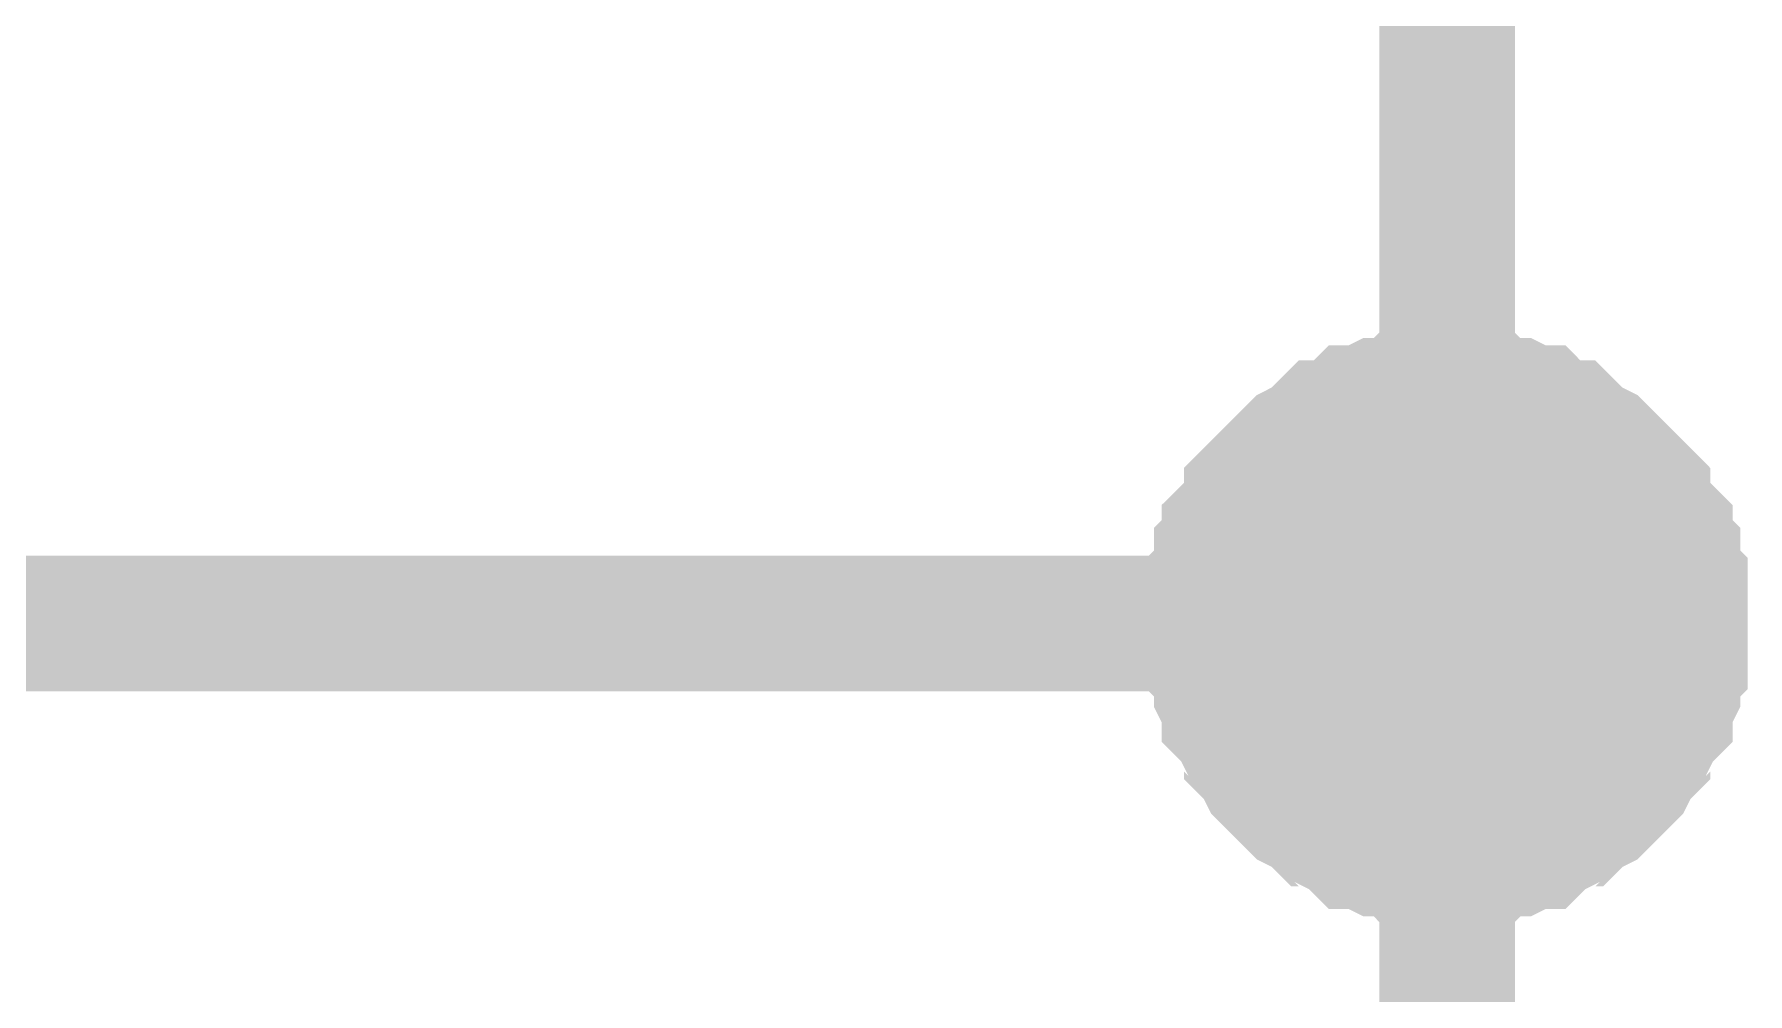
# Model space of a CAD drawing. Header units: millimetres. Extents: x -2024 to 917, y -725 to 13.
# Drawn here: x 586.407 to 590.186, y -629.606 to -627.489 of the extents above; entities that cross this region are included whole.
import ezdxf

# ---------------------------------------------------------------- set-up
doc = ezdxf.new("R2010")
doc.units = ezdxf.units.MM
doc.layers.add('Sheet', color=255, linetype='Continuous')

msp = doc.modelspace()

# ---------------------------------------------------------------- linework, layer by layer
at = {"layer": 'Sheet'}
for points, const_width in [([(582.0256, -621.2875), (589.5233, -621.2875), (589.5233, -623.7879), (589.5233, -626.2883), (589.5233, -628.7887), (589.5233, -631.289)], 0.2997), ([(589.0102, -628.7887), (589.0102, -628.7555), (589.0102, -628.739), (589.0102, -628.7059), (589.0268, -628.6893), (589.0268, -628.6562), (589.0268, -628.6396), (589.0433, -628.6231), (589.0433, -628.5899), (589.0599, -628.5734), (589.0764, -628.5568), (589.093, -628.5237), (589.093, -628.5072), (589.1095, -628.4906), (589.1261, -628.474), (589.1426, -628.4575), (589.1592, -628.4409), (589.1757, -628.4244), (589.1923, -628.4078), (589.2254, -628.3912), (589.2419, -628.3747), (589.2585, -628.3581), (589.275, -628.3581), (589.3081, -628.3416), (589.3247, -628.325), (589.3412, -628.325), (589.3743, -628.3084), (589.3909, -628.3084), (589.424, -628.3084), (589.4405, -628.2919), (589.4736, -628.2919), (589.4902, -628.2919), (589.5233, -628.2919)], 0.2997), ([(589.0102, -628.7887), (589.0102, -628.7555), (589.0102, -628.739), (589.0102, -628.7059), (589.0268, -628.6893), (589.0268, -628.6562), (589.0268, -628.6396), (589.0433, -628.6231), (589.0433, -628.5899), (589.0599, -628.5734), (589.0764, -628.5568), (589.093, -628.5237), (589.093, -628.5072), (589.1095, -628.4906), (589.1261, -628.474), (589.1426, -628.4575), (589.1592, -628.4409), (589.1757, -628.4244), (589.1923, -628.4078), (589.2254, -628.3912), (589.2419, -628.3747), (589.2585, -628.3581), (589.275, -628.3581), (589.3081, -628.3416), (589.3247, -628.325), (589.3412, -628.325), (589.3743, -628.3084), (589.3909, -628.3084), (589.424, -628.3084), (589.4405, -628.2919), (589.4736, -628.2919), (589.4902, -628.2919), (589.5233, -628.2919)], 0.2997), ([(589.0102, -628.7887), (589.0102, -628.7555), (589.0102, -628.739), (589.0102, -628.7059), (589.0268, -628.6893), (589.0268, -628.6562), (589.0268, -628.6396), (589.0433, -628.6231), (589.0433, -628.5899), (589.0599, -628.5734), (589.0764, -628.5568), (589.093, -628.5237), (589.093, -628.5072), (589.1095, -628.4906), (589.1261, -628.474), (589.1426, -628.4575), (589.1592, -628.4409), (589.1757, -628.4244), (589.1923, -628.4078), (589.2254, -628.3912), (589.2419, -628.3747), (589.2585, -628.3581), (589.275, -628.3581), (589.3081, -628.3416), (589.3247, -628.325), (589.3412, -628.325), (589.3743, -628.3084), (589.3909, -628.3084), (589.424, -628.3084), (589.4405, -628.2919), (589.4736, -628.2919), (589.4902, -628.2919), (589.5233, -628.2919)], 0.2997), ([(589.0102, -628.7887), (589.0102, -628.7555), (589.0102, -628.739), (589.0102, -628.7059), (589.0268, -628.6893), (589.0268, -628.6562), (589.0268, -628.6396), (589.0433, -628.6231), (589.0433, -628.5899), (589.0599, -628.5734), (589.0764, -628.5568), (589.093, -628.5237), (589.093, -628.5072), (589.1095, -628.4906), (589.1261, -628.474), (589.1426, -628.4575), (589.1592, -628.4409), (589.1757, -628.4244), (589.1923, -628.4078), (589.2254, -628.3912), (589.2419, -628.3747), (589.2585, -628.3581), (589.275, -628.3581), (589.3081, -628.3416), (589.3247, -628.325), (589.3412, -628.325), (589.3743, -628.3084), (589.3909, -628.3084), (589.424, -628.3084), (589.4405, -628.2919), (589.4736, -628.2919), (589.4902, -628.2919), (589.5233, -628.2919)], 0.2997), ([(589.5233, -628.2919), (589.5233, -628.2919)], 0.2997), ([(589.5233, -628.2919), (589.5564, -628.2919), (589.5729, -628.2919), (589.606, -628.2919), (589.6226, -628.3084), (589.6557, -628.3084), (589.6722, -628.3084), (589.7053, -628.325), (589.7219, -628.325), (589.7384, -628.3416), (589.7716, -628.3581), (589.7881, -628.3581), (589.8047, -628.3747), (589.8212, -628.3912), (589.8543, -628.4078), (589.8709, -628.4244), (589.8874, -628.4409), (589.904, -628.4575), (589.9205, -628.474), (589.9371, -628.4906), (589.9536, -628.5072), (589.9536, -628.5237), (589.9702, -628.5568), (589.9867, -628.5734), (590.0033, -628.5899), (590.0033, -628.6231), (590.0198, -628.6396), (590.0198, -628.6562), (590.0198, -628.6893), (590.0364, -628.7059), (590.0364, -628.739), (590.0364, -628.7555), (590.0364, -628.7887)], 0.2997), ([(589.5233, -628.2919), (589.5233, -628.2919)], 0.2997), ([(589.5233, -628.2919), (589.5564, -628.2919), (589.5729, -628.2919), (589.606, -628.2919), (589.6226, -628.3084), (589.6557, -628.3084), (589.6722, -628.3084), (589.7053, -628.325), (589.7219, -628.325), (589.7384, -628.3416), (589.7716, -628.3581), (589.7881, -628.3581), (589.8047, -628.3747), (589.8212, -628.3912), (589.8543, -628.4078), (589.8709, -628.4244), (589.8874, -628.4409), (589.904, -628.4575), (589.9205, -628.474), (589.9371, -628.4906), (589.9536, -628.5072), (589.9536, -628.5237), (589.9702, -628.5568), (589.9867, -628.5734), (590.0033, -628.5899), (590.0033, -628.6231), (590.0198, -628.6396), (590.0198, -628.6562), (590.0198, -628.6893), (590.0364, -628.7059), (590.0364, -628.739), (590.0364, -628.7555), (590.0364, -628.7887)], 0.2997), ([(589.5233, -628.2919), (589.5233, -628.2919)], 0.2997), ([(589.5233, -628.2919), (589.5564, -628.2919), (589.5729, -628.2919), (589.606, -628.2919), (589.6226, -628.3084), (589.6557, -628.3084), (589.6722, -628.3084), (589.7053, -628.325), (589.7219, -628.325), (589.7384, -628.3416), (589.7716, -628.3581), (589.7881, -628.3581), (589.8047, -628.3747), (589.8212, -628.3912), (589.8543, -628.4078), (589.8709, -628.4244), (589.8874, -628.4409), (589.904, -628.4575), (589.9205, -628.474), (589.9371, -628.4906), (589.9536, -628.5072), (589.9536, -628.5237), (589.9702, -628.5568), (589.9867, -628.5734), (590.0033, -628.5899), (590.0033, -628.6231), (590.0198, -628.6396), (590.0198, -628.6562), (590.0198, -628.6893), (590.0364, -628.7059), (590.0364, -628.739), (590.0364, -628.7555), (590.0364, -628.7887)], 0.2997), ([(589.5233, -628.2919), (589.5233, -628.2919)], 0.2997), ([(589.5233, -628.2919), (589.5564, -628.2919), (589.5729, -628.2919), (589.606, -628.2919), (589.6226, -628.3084), (589.6557, -628.3084), (589.6722, -628.3084), (589.7053, -628.325), (589.7219, -628.325), (589.7384, -628.3416), (589.7716, -628.3581), (589.7881, -628.3581), (589.8047, -628.3747), (589.8212, -628.3912), (589.8543, -628.4078), (589.8709, -628.4244), (589.8874, -628.4409), (589.904, -628.4575), (589.9205, -628.474), (589.9371, -628.4906), (589.9536, -628.5072), (589.9536, -628.5237), (589.9702, -628.5568), (589.9867, -628.5734), (590.0033, -628.5899), (590.0033, -628.6231), (590.0198, -628.6396), (590.0198, -628.6562), (590.0198, -628.6893), (590.0364, -628.7059), (590.0364, -628.739), (590.0364, -628.7555), (590.0364, -628.7887)], 0.2997), ([(589.0102, -628.7887), (589.0102, -628.7555), (589.0102, -628.739), (589.0102, -628.7059), (589.0268, -628.6893), (589.0268, -628.6562), (589.0268, -628.6396), (589.0433, -628.6231), (589.0433, -628.5899), (589.0599, -628.5734), (589.0764, -628.5568), (589.093, -628.5237), (589.093, -628.5072), (589.1095, -628.4906), (589.1261, -628.474), (589.1426, -628.4575), (589.1592, -628.4409), (589.1757, -628.4244), (589.1923, -628.4078), (589.2254, -628.3912), (589.2419, -628.3747), (589.2585, -628.3581), (589.275, -628.3581), (589.3081, -628.3416), (589.3247, -628.325), (589.3412, -628.325), (589.3743, -628.3084), (589.3909, -628.3084), (589.424, -628.3084), (589.4405, -628.2919), (589.4736, -628.2919), (589.4902, -628.2919), (589.5233, -628.2919)], 0.0991), ([(589.0102, -628.7887), (589.0102, -628.7555), (589.0102, -628.739), (589.0102, -628.7059), (589.0268, -628.6893), (589.0268, -628.6562), (589.0268, -628.6396), (589.0433, -628.6231), (589.0433, -628.5899), (589.0599, -628.5734), (589.0764, -628.5568), (589.093, -628.5237), (589.093, -628.5072), (589.1095, -628.4906), (589.1261, -628.474), (589.1426, -628.4575), (589.1592, -628.4409), (589.1757, -628.4244), (589.1923, -628.4078), (589.2254, -628.3912), (589.2419, -628.3747), (589.2585, -628.3581), (589.275, -628.3581), (589.3081, -628.3416), (589.3247, -628.325), (589.3412, -628.325), (589.3743, -628.3084), (589.3909, -628.3084), (589.424, -628.3084), (589.4405, -628.2919), (589.4736, -628.2919), (589.4902, -628.2919), (589.5233, -628.2919)], 0.0991), ([(589.0102, -628.7887), (589.0102, -628.7555), (589.0102, -628.739), (589.0102, -628.7059), (589.0268, -628.6893), (589.0268, -628.6562), (589.0268, -628.6396), (589.0433, -628.6231), (589.0433, -628.5899), (589.0599, -628.5734), (589.0764, -628.5568), (589.093, -628.5237), (589.093, -628.5072), (589.1095, -628.4906), (589.1261, -628.474), (589.1426, -628.4575), (589.1592, -628.4409), (589.1757, -628.4244), (589.1923, -628.4078), (589.2254, -628.3912), (589.2419, -628.3747), (589.2585, -628.3581), (589.275, -628.3581), (589.3081, -628.3416), (589.3247, -628.325), (589.3412, -628.325), (589.3743, -628.3084), (589.3909, -628.3084), (589.424, -628.3084), (589.4405, -628.2919), (589.4736, -628.2919), (589.4902, -628.2919), (589.5233, -628.2919)], 0.0991), ([(589.0102, -628.7887), (589.0102, -628.7555), (589.0102, -628.739), (589.0102, -628.7059), (589.0268, -628.6893), (589.0268, -628.6562), (589.0268, -628.6396), (589.0433, -628.6231), (589.0433, -628.5899), (589.0599, -628.5734), (589.0764, -628.5568), (589.093, -628.5237), (589.093, -628.5072), (589.1095, -628.4906), (589.1261, -628.474), (589.1426, -628.4575), (589.1592, -628.4409), (589.1757, -628.4244), (589.1923, -628.4078), (589.2254, -628.3912), (589.2419, -628.3747), (589.2585, -628.3581), (589.275, -628.3581), (589.3081, -628.3416), (589.3247, -628.325), (589.3412, -628.325), (589.3743, -628.3084), (589.3909, -628.3084), (589.424, -628.3084), (589.4405, -628.2919), (589.4736, -628.2919), (589.4902, -628.2919), (589.5233, -628.2919)], 0.0991), ([(589.5233, -628.2919), (589.5233, -628.2919)], 0.0991), ([(589.5233, -628.2919), (589.5564, -628.2919), (589.5729, -628.2919), (589.606, -628.2919), (589.6226, -628.3084), (589.6557, -628.3084), (589.6722, -628.3084), (589.7053, -628.325), (589.7219, -628.325), (589.7384, -628.3416), (589.7716, -628.3581), (589.7881, -628.3581), (589.8047, -628.3747), (589.8212, -628.3912), (589.8543, -628.4078), (589.8709, -628.4244), (589.8874, -628.4409), (589.904, -628.4575), (589.9205, -628.474), (589.9371, -628.4906), (589.9536, -628.5072), (589.9536, -628.5237), (589.9702, -628.5568), (589.9867, -628.5734), (590.0033, -628.5899), (590.0033, -628.6231), (590.0198, -628.6396), (590.0198, -628.6562), (590.0198, -628.6893), (590.0364, -628.7059), (590.0364, -628.739), (590.0364, -628.7555), (590.0364, -628.7887)], 0.0991), ([(589.5233, -628.2919), (589.5233, -628.2919)], 0.0991), ([(589.5233, -628.2919), (589.5564, -628.2919), (589.5729, -628.2919), (589.606, -628.2919), (589.6226, -628.3084), (589.6557, -628.3084), (589.6722, -628.3084), (589.7053, -628.325), (589.7219, -628.325), (589.7384, -628.3416), (589.7716, -628.3581), (589.7881, -628.3581), (589.8047, -628.3747), (589.8212, -628.3912), (589.8543, -628.4078), (589.8709, -628.4244), (589.8874, -628.4409), (589.904, -628.4575), (589.9205, -628.474), (589.9371, -628.4906), (589.9536, -628.5072), (589.9536, -628.5237), (589.9702, -628.5568), (589.9867, -628.5734), (590.0033, -628.5899), (590.0033, -628.6231), (590.0198, -628.6396), (590.0198, -628.6562), (590.0198, -628.6893), (590.0364, -628.7059), (590.0364, -628.739), (590.0364, -628.7555), (590.0364, -628.7887)], 0.0991), ([(589.5233, -628.2919), (589.5233, -628.2919)], 0.0991), ([(589.5233, -628.2919), (589.5564, -628.2919), (589.5729, -628.2919), (589.606, -628.2919), (589.6226, -628.3084), (589.6557, -628.3084), (589.6722, -628.3084), (589.7053, -628.325), (589.7219, -628.325), (589.7384, -628.3416), (589.7716, -628.3581), (589.7881, -628.3581), (589.8047, -628.3747), (589.8212, -628.3912), (589.8543, -628.4078), (589.8709, -628.4244), (589.8874, -628.4409), (589.904, -628.4575), (589.9205, -628.474), (589.9371, -628.4906), (589.9536, -628.5072), (589.9536, -628.5237), (589.9702, -628.5568), (589.9867, -628.5734), (590.0033, -628.5899), (590.0033, -628.6231), (590.0198, -628.6396), (590.0198, -628.6562), (590.0198, -628.6893), (590.0364, -628.7059), (590.0364, -628.739), (590.0364, -628.7555), (590.0364, -628.7887)], 0.0991), ([(589.5233, -628.2919), (589.5233, -628.2919)], 0.0991), ([(589.5233, -628.2919), (589.5564, -628.2919), (589.5729, -628.2919), (589.606, -628.2919), (589.6226, -628.3084), (589.6557, -628.3084), (589.6722, -628.3084), (589.7053, -628.325), (589.7219, -628.325), (589.7384, -628.3416), (589.7716, -628.3581), (589.7881, -628.3581), (589.8047, -628.3747), (589.8212, -628.3912), (589.8543, -628.4078), (589.8709, -628.4244), (589.8874, -628.4409), (589.904, -628.4575), (589.9205, -628.474), (589.9371, -628.4906), (589.9536, -628.5072), (589.9536, -628.5237), (589.9702, -628.5568), (589.9867, -628.5734), (590.0033, -628.5899), (590.0033, -628.6231), (590.0198, -628.6396), (590.0198, -628.6562), (590.0198, -628.6893), (590.0364, -628.7059), (590.0364, -628.739), (590.0364, -628.7555), (590.0364, -628.7887)], 0.0991), ([(582.0256, -628.7887), (589.5233, -628.7887)], 0.2997), ([(589.5233, -629.302), (589.4902, -629.302), (589.4736, -629.302), (589.4405, -629.302), (589.424, -629.2854), (589.3909, -629.2854), (589.3743, -629.2854), (589.3412, -629.2689), (589.3247, -629.2689), (589.3081, -629.2523), (589.275, -629.2357), (589.2585, -629.2192), (589.2419, -629.2192), (589.2254, -629.2026), (589.1923, -629.1861), (589.1757, -629.1695), (589.1592, -629.1529), (589.1426, -629.1364), (589.1261, -629.1198), (589.1095, -629.0867), (589.093, -629.0702), (589.093, -629.0536), (589.0764, -629.037), (589.0599, -629.0039), (589.0433, -628.9874), (589.0433, -628.9708), (589.0268, -628.9377), (589.0268, -628.9211), (589.0268, -628.888), (589.0102, -628.8714), (589.0102, -628.8383), (589.0102, -628.8218), (589.0102, -628.7887)], 0.2997), ([(589.0102, -628.7887), (589.0102, -628.7887)], 0.2997), ([(589.5233, -629.302), (589.4902, -629.302), (589.4736, -629.302), (589.4405, -629.302), (589.424, -629.2854), (589.3909, -629.2854), (589.3743, -629.2854), (589.3412, -629.2689), (589.3247, -629.2689), (589.3081, -629.2523), (589.275, -629.2357), (589.2585, -629.2192), (589.2419, -629.2192), (589.2254, -629.2026), (589.1923, -629.1861), (589.1757, -629.1695), (589.1592, -629.1529), (589.1426, -629.1364), (589.1261, -629.1198), (589.1095, -629.0867), (589.093, -629.0702), (589.093, -629.0536), (589.0764, -629.037), (589.0599, -629.0039), (589.0433, -628.9874), (589.0433, -628.9708), (589.0268, -628.9377), (589.0268, -628.9211), (589.0268, -628.888), (589.0102, -628.8714), (589.0102, -628.8383), (589.0102, -628.8218), (589.0102, -628.7887)], 0.2997), ([(589.0102, -628.7887), (589.0102, -628.7887)], 0.2997), ([(589.5233, -629.302), (589.4902, -629.302), (589.4736, -629.302), (589.4405, -629.302), (589.424, -629.2854), (589.3909, -629.2854), (589.3743, -629.2854), (589.3412, -629.2689), (589.3247, -629.2689), (589.3081, -629.2523), (589.275, -629.2357), (589.2585, -629.2192), (589.2419, -629.2192), (589.2254, -629.2026), (589.1923, -629.1861), (589.1757, -629.1695), (589.1592, -629.1529), (589.1426, -629.1364), (589.1261, -629.1198), (589.1095, -629.0867), (589.093, -629.0702), (589.093, -629.0536), (589.0764, -629.037), (589.0599, -629.0039), (589.0433, -628.9874), (589.0433, -628.9708), (589.0268, -628.9377), (589.0268, -628.9211), (589.0268, -628.888), (589.0102, -628.8714), (589.0102, -628.8383), (589.0102, -628.8218), (589.0102, -628.7887)], 0.2997), ([(589.0102, -628.7887), (589.0102, -628.7887)], 0.2997), ([(589.5233, -629.302), (589.4902, -629.302), (589.4736, -629.302), (589.4405, -629.302), (589.424, -629.2854), (589.3909, -629.2854), (589.3743, -629.2854), (589.3412, -629.2689), (589.3247, -629.2689), (589.3081, -629.2523), (589.275, -629.2357), (589.2585, -629.2192), (589.2419, -629.2192), (589.2254, -629.2026), (589.1923, -629.1861), (589.1757, -629.1695), (589.1592, -629.1529), (589.1426, -629.1364), (589.1261, -629.1198), (589.1095, -629.0867), (589.093, -629.0702), (589.093, -629.0536), (589.0764, -629.037), (589.0599, -629.0039), (589.0433, -628.9874), (589.0433, -628.9708), (589.0268, -628.9377), (589.0268, -628.9211), (589.0268, -628.888), (589.0102, -628.8714), (589.0102, -628.8383), (589.0102, -628.8218), (589.0102, -628.7887)], 0.2997), ([(589.0102, -628.7887), (589.0102, -628.7887)], 0.2997), ([(590.0364, -628.7887), (590.0364, -628.8218), (590.0364, -628.8383), (590.0364, -628.8714), (590.0198, -628.888), (590.0198, -628.9211), (590.0198, -628.9377), (590.0033, -628.9708), (590.0033, -628.9874), (589.9867, -629.0039), (589.9702, -629.037), (589.9536, -629.0536), (589.9536, -629.0702), (589.9371, -629.0867), (589.9205, -629.1198), (589.904, -629.1364), (589.8874, -629.1529), (589.8709, -629.1695), (589.8543, -629.1861), (589.8212, -629.2026), (589.8047, -629.2192), (589.7881, -629.2192), (589.7716, -629.2357), (589.7384, -629.2523), (589.7219, -629.2689), (589.7053, -629.2689), (589.6722, -629.2854), (589.6557, -629.2854), (589.6226, -629.2854), (589.606, -629.302), (589.5729, -629.302), (589.5564, -629.302), (589.5233, -629.302)], 0.2997), ([(590.0364, -628.7887), (590.0364, -628.8218), (590.0364, -628.8383), (590.0364, -628.8714), (590.0198, -628.888), (590.0198, -628.9211), (590.0198, -628.9377), (590.0033, -628.9708), (590.0033, -628.9874), (589.9867, -629.0039), (589.9702, -629.037), (589.9536, -629.0536), (589.9536, -629.0702), (589.9371, -629.0867), (589.9205, -629.1198), (589.904, -629.1364), (589.8874, -629.1529), (589.8709, -629.1695), (589.8543, -629.1861), (589.8212, -629.2026), (589.8047, -629.2192), (589.7881, -629.2192), (589.7716, -629.2357), (589.7384, -629.2523), (589.7219, -629.2689), (589.7053, -629.2689), (589.6722, -629.2854), (589.6557, -629.2854), (589.6226, -629.2854), (589.606, -629.302), (589.5729, -629.302), (589.5564, -629.302), (589.5233, -629.302)], 0.2997), ([(590.0364, -628.7887), (590.0364, -628.8218), (590.0364, -628.8383), (590.0364, -628.8714), (590.0198, -628.888), (590.0198, -628.9211), (590.0198, -628.9377), (590.0033, -628.9708), (590.0033, -628.9874), (589.9867, -629.0039), (589.9702, -629.037), (589.9536, -629.0536), (589.9536, -629.0702), (589.9371, -629.0867), (589.9205, -629.1198), (589.904, -629.1364), (589.8874, -629.1529), (589.8709, -629.1695), (589.8543, -629.1861), (589.8212, -629.2026), (589.8047, -629.2192), (589.7881, -629.2192), (589.7716, -629.2357), (589.7384, -629.2523), (589.7219, -629.2689), (589.7053, -629.2689), (589.6722, -629.2854), (589.6557, -629.2854), (589.6226, -629.2854), (589.606, -629.302), (589.5729, -629.302), (589.5564, -629.302), (589.5233, -629.302)], 0.2997), ([(590.0364, -628.7887), (590.0364, -628.8218), (590.0364, -628.8383), (590.0364, -628.8714), (590.0198, -628.888), (590.0198, -628.9211), (590.0198, -628.9377), (590.0033, -628.9708), (590.0033, -628.9874), (589.9867, -629.0039), (589.9702, -629.037), (589.9536, -629.0536), (589.9536, -629.0702), (589.9371, -629.0867), (589.9205, -629.1198), (589.904, -629.1364), (589.8874, -629.1529), (589.8709, -629.1695), (589.8543, -629.1861), (589.8212, -629.2026), (589.8047, -629.2192), (589.7881, -629.2192), (589.7716, -629.2357), (589.7384, -629.2523), (589.7219, -629.2689), (589.7053, -629.2689), (589.6722, -629.2854), (589.6557, -629.2854), (589.6226, -629.2854), (589.606, -629.302), (589.5729, -629.302), (589.5564, -629.302), (589.5233, -629.302)], 0.2997), ([(590.0364, -628.7887), (590.0364, -628.7887), (590.0364, -628.7887), (590.0364, -628.7887), (590.0364, -628.7887), (590.0364, -628.7887), (590.0364, -628.7887), (590.0364, -628.7887), (590.0364, -628.7887), (590.0364, -628.7887), (590.0364, -628.7887), (590.0364, -628.7887), (590.0364, -628.7887), (590.0364, -628.7887), (590.0364, -628.7887), (590.0364, -628.7887), (590.0364, -628.7887), (590.0364, -628.7887), (590.0364, -628.7887), (590.0364, -628.7887), (590.0364, -628.7887), (590.0364, -628.7887), (590.0364, -628.7887), (590.0364, -628.7887), (590.0364, -628.7887), (590.0364, -628.7887), (590.0364, -628.7887), (590.0364, -628.7887), (590.0364, -628.7887), (590.0364, -628.7887), (590.0364, -628.7887), (590.0364, -628.7887), (590.0364, -628.7887)], 0.2997), ([(590.0364, -628.7887), (590.0364, -628.7887)], 0.2997), ([(590.0364, -628.7887), (590.0364, -628.7887), (590.0364, -628.7887), (590.0364, -628.7887), (590.0364, -628.7887), (590.0364, -628.7887), (590.0364, -628.7887), (590.0364, -628.7887), (590.0364, -628.7887), (590.0364, -628.7887), (590.0364, -628.7887), (590.0364, -628.7887), (590.0364, -628.7887), (590.0364, -628.7887), (590.0364, -628.7887), (590.0364, -628.7887), (590.0364, -628.7887), (590.0364, -628.7887), (590.0364, -628.7887), (590.0364, -628.7887), (590.0364, -628.7887), (590.0364, -628.7887), (590.0364, -628.7887), (590.0364, -628.7887), (590.0364, -628.7887), (590.0364, -628.7887), (590.0364, -628.7887), (590.0364, -628.7887), (590.0364, -628.7887), (590.0364, -628.7887), (590.0364, -628.7887), (590.0364, -628.7887), (590.0364, -628.7887)], 0.2997), ([(590.0364, -628.7887), (590.0364, -628.7887)], 0.2997), ([(590.0364, -628.7887), (590.0364, -628.7887), (590.0364, -628.7887), (590.0364, -628.7887), (590.0364, -628.7887), (590.0364, -628.7887), (590.0364, -628.7887), (590.0364, -628.7887), (590.0364, -628.7887), (590.0364, -628.7887), (590.0364, -628.7887), (590.0364, -628.7887), (590.0364, -628.7887), (590.0364, -628.7887), (590.0364, -628.7887), (590.0364, -628.7887), (590.0364, -628.7887), (590.0364, -628.7887), (590.0364, -628.7887), (590.0364, -628.7887), (590.0364, -628.7887), (590.0364, -628.7887), (590.0364, -628.7887), (590.0364, -628.7887), (590.0364, -628.7887), (590.0364, -628.7887), (590.0364, -628.7887), (590.0364, -628.7887), (590.0364, -628.7887), (590.0364, -628.7887), (590.0364, -628.7887), (590.0364, -628.7887), (590.0364, -628.7887)], 0.2997), ([(590.0364, -628.7887), (590.0364, -628.7887)], 0.2997), ([(590.0364, -628.7887), (590.0364, -628.7887), (590.0364, -628.7887), (590.0364, -628.7887), (590.0364, -628.7887), (590.0364, -628.7887), (590.0364, -628.7887), (590.0364, -628.7887), (590.0364, -628.7887), (590.0364, -628.7887), (590.0364, -628.7887), (590.0364, -628.7887), (590.0364, -628.7887), (590.0364, -628.7887), (590.0364, -628.7887), (590.0364, -628.7887), (590.0364, -628.7887), (590.0364, -628.7887), (590.0364, -628.7887), (590.0364, -628.7887), (590.0364, -628.7887), (590.0364, -628.7887), (590.0364, -628.7887), (590.0364, -628.7887), (590.0364, -628.7887), (590.0364, -628.7887), (590.0364, -628.7887), (590.0364, -628.7887), (590.0364, -628.7887), (590.0364, -628.7887), (590.0364, -628.7887), (590.0364, -628.7887), (590.0364, -628.7887)], 0.2997), ([(590.0364, -628.7887), (590.0364, -628.7887)], 0.2997), ([(589.5233, -629.302), (589.4902, -629.302), (589.4736, -629.302), (589.4405, -629.302), (589.424, -629.2854), (589.3909, -629.2854), (589.3743, -629.2854), (589.3412, -629.2689), (589.3247, -629.2689), (589.3081, -629.2523), (589.275, -629.2357), (589.2585, -629.2192), (589.2419, -629.2192), (589.2254, -629.2026), (589.1923, -629.1861), (589.1757, -629.1695), (589.1592, -629.1529), (589.1426, -629.1364), (589.1261, -629.1198), (589.1095, -629.0867), (589.093, -629.0702), (589.093, -629.0536), (589.0764, -629.037), (589.0599, -629.0039), (589.0433, -628.9874), (589.0433, -628.9708), (589.0268, -628.9377), (589.0268, -628.9211), (589.0268, -628.888), (589.0102, -628.8714), (589.0102, -628.8383), (589.0102, -628.8218), (589.0102, -628.7887)], 0.0991), ([(589.0102, -628.7887), (589.0102, -628.7887)], 0.0991), ([(589.5233, -629.302), (589.4902, -629.302), (589.4736, -629.302), (589.4405, -629.302), (589.424, -629.2854), (589.3909, -629.2854), (589.3743, -629.2854), (589.3412, -629.2689), (589.3247, -629.2689), (589.3081, -629.2523), (589.275, -629.2357), (589.2585, -629.2192), (589.2419, -629.2192), (589.2254, -629.2026), (589.1923, -629.1861), (589.1757, -629.1695), (589.1592, -629.1529), (589.1426, -629.1364), (589.1261, -629.1198), (589.1095, -629.0867), (589.093, -629.0702), (589.093, -629.0536), (589.0764, -629.037), (589.0599, -629.0039), (589.0433, -628.9874), (589.0433, -628.9708), (589.0268, -628.9377), (589.0268, -628.9211), (589.0268, -628.888), (589.0102, -628.8714), (589.0102, -628.8383), (589.0102, -628.8218), (589.0102, -628.7887)], 0.0991), ([(589.0102, -628.7887), (589.0102, -628.7887)], 0.0991), ([(589.5233, -629.302), (589.4902, -629.302), (589.4736, -629.302), (589.4405, -629.302), (589.424, -629.2854), (589.3909, -629.2854), (589.3743, -629.2854), (589.3412, -629.2689), (589.3247, -629.2689), (589.3081, -629.2523), (589.275, -629.2357), (589.2585, -629.2192), (589.2419, -629.2192), (589.2254, -629.2026), (589.1923, -629.1861), (589.1757, -629.1695), (589.1592, -629.1529), (589.1426, -629.1364), (589.1261, -629.1198), (589.1095, -629.0867), (589.093, -629.0702), (589.093, -629.0536), (589.0764, -629.037), (589.0599, -629.0039), (589.0433, -628.9874), (589.0433, -628.9708), (589.0268, -628.9377), (589.0268, -628.9211), (589.0268, -628.888), (589.0102, -628.8714), (589.0102, -628.8383), (589.0102, -628.8218), (589.0102, -628.7887)], 0.0991), ([(589.0102, -628.7887), (589.0102, -628.7887)], 0.0991), ([(589.5233, -629.302), (589.4902, -629.302), (589.4736, -629.302), (589.4405, -629.302), (589.424, -629.2854), (589.3909, -629.2854), (589.3743, -629.2854), (589.3412, -629.2689), (589.3247, -629.2689), (589.3081, -629.2523), (589.275, -629.2357), (589.2585, -629.2192), (589.2419, -629.2192), (589.2254, -629.2026), (589.1923, -629.1861), (589.1757, -629.1695), (589.1592, -629.1529), (589.1426, -629.1364), (589.1261, -629.1198), (589.1095, -629.0867), (589.093, -629.0702), (589.093, -629.0536), (589.0764, -629.037), (589.0599, -629.0039), (589.0433, -628.9874), (589.0433, -628.9708), (589.0268, -628.9377), (589.0268, -628.9211), (589.0268, -628.888), (589.0102, -628.8714), (589.0102, -628.8383), (589.0102, -628.8218), (589.0102, -628.7887)], 0.0991), ([(589.0102, -628.7887), (589.0102, -628.7887)], 0.0991), ([(590.0364, -628.7887), (590.0364, -628.8218), (590.0364, -628.8383), (590.0364, -628.8714), (590.0198, -628.888), (590.0198, -628.9211), (590.0198, -628.9377), (590.0033, -628.9708), (590.0033, -628.9874), (589.9867, -629.0039), (589.9702, -629.037), (589.9536, -629.0536), (589.9536, -629.0702), (589.9371, -629.0867), (589.9205, -629.1198), (589.904, -629.1364), (589.8874, -629.1529), (589.8709, -629.1695), (589.8543, -629.1861), (589.8212, -629.2026), (589.8047, -629.2192), (589.7881, -629.2192), (589.7716, -629.2357), (589.7384, -629.2523), (589.7219, -629.2689), (589.7053, -629.2689), (589.6722, -629.2854), (589.6557, -629.2854), (589.6226, -629.2854), (589.606, -629.302), (589.5729, -629.302), (589.5564, -629.302), (589.5233, -629.302)], 0.0991), ([(590.0364, -628.7887), (590.0364, -628.8218), (590.0364, -628.8383), (590.0364, -628.8714), (590.0198, -628.888), (590.0198, -628.9211), (590.0198, -628.9377), (590.0033, -628.9708), (590.0033, -628.9874), (589.9867, -629.0039), (589.9702, -629.037), (589.9536, -629.0536), (589.9536, -629.0702), (589.9371, -629.0867), (589.9205, -629.1198), (589.904, -629.1364), (589.8874, -629.1529), (589.8709, -629.1695), (589.8543, -629.1861), (589.8212, -629.2026), (589.8047, -629.2192), (589.7881, -629.2192), (589.7716, -629.2357), (589.7384, -629.2523), (589.7219, -629.2689), (589.7053, -629.2689), (589.6722, -629.2854), (589.6557, -629.2854), (589.6226, -629.2854), (589.606, -629.302), (589.5729, -629.302), (589.5564, -629.302), (589.5233, -629.302)], 0.0991), ([(590.0364, -628.7887), (590.0364, -628.8218), (590.0364, -628.8383), (590.0364, -628.8714), (590.0198, -628.888), (590.0198, -628.9211), (590.0198, -628.9377), (590.0033, -628.9708), (590.0033, -628.9874), (589.9867, -629.0039), (589.9702, -629.037), (589.9536, -629.0536), (589.9536, -629.0702), (589.9371, -629.0867), (589.9205, -629.1198), (589.904, -629.1364), (589.8874, -629.1529), (589.8709, -629.1695), (589.8543, -629.1861), (589.8212, -629.2026), (589.8047, -629.2192), (589.7881, -629.2192), (589.7716, -629.2357), (589.7384, -629.2523), (589.7219, -629.2689), (589.7053, -629.2689), (589.6722, -629.2854), (589.6557, -629.2854), (589.6226, -629.2854), (589.606, -629.302), (589.5729, -629.302), (589.5564, -629.302), (589.5233, -629.302)], 0.0991), ([(590.0364, -628.7887), (590.0364, -628.8218), (590.0364, -628.8383), (590.0364, -628.8714), (590.0198, -628.888), (590.0198, -628.9211), (590.0198, -628.9377), (590.0033, -628.9708), (590.0033, -628.9874), (589.9867, -629.0039), (589.9702, -629.037), (589.9536, -629.0536), (589.9536, -629.0702), (589.9371, -629.0867), (589.9205, -629.1198), (589.904, -629.1364), (589.8874, -629.1529), (589.8709, -629.1695), (589.8543, -629.1861), (589.8212, -629.2026), (589.8047, -629.2192), (589.7881, -629.2192), (589.7716, -629.2357), (589.7384, -629.2523), (589.7219, -629.2689), (589.7053, -629.2689), (589.6722, -629.2854), (589.6557, -629.2854), (589.6226, -629.2854), (589.606, -629.302), (589.5729, -629.302), (589.5564, -629.302), (589.5233, -629.302)], 0.0991), ([(590.0364, -628.7887), (590.0364, -628.7887), (590.0364, -628.7887), (590.0364, -628.7887), (590.0364, -628.7887), (590.0364, -628.7887), (590.0364, -628.7887), (590.0364, -628.7887), (590.0364, -628.7887), (590.0364, -628.7887), (590.0364, -628.7887), (590.0364, -628.7887), (590.0364, -628.7887), (590.0364, -628.7887), (590.0364, -628.7887), (590.0364, -628.7887), (590.0364, -628.7887), (590.0364, -628.7887), (590.0364, -628.7887), (590.0364, -628.7887), (590.0364, -628.7887), (590.0364, -628.7887), (590.0364, -628.7887), (590.0364, -628.7887), (590.0364, -628.7887), (590.0364, -628.7887), (590.0364, -628.7887), (590.0364, -628.7887), (590.0364, -628.7887), (590.0364, -628.7887), (590.0364, -628.7887), (590.0364, -628.7887), (590.0364, -628.7887)], 0.0991), ([(590.0364, -628.7887), (590.0364, -628.7887)], 0.0991), ([(590.0364, -628.7887), (590.0364, -628.7887), (590.0364, -628.7887), (590.0364, -628.7887), (590.0364, -628.7887), (590.0364, -628.7887), (590.0364, -628.7887), (590.0364, -628.7887), (590.0364, -628.7887), (590.0364, -628.7887), (590.0364, -628.7887), (590.0364, -628.7887), (590.0364, -628.7887), (590.0364, -628.7887), (590.0364, -628.7887), (590.0364, -628.7887), (590.0364, -628.7887), (590.0364, -628.7887), (590.0364, -628.7887), (590.0364, -628.7887), (590.0364, -628.7887), (590.0364, -628.7887), (590.0364, -628.7887), (590.0364, -628.7887), (590.0364, -628.7887), (590.0364, -628.7887), (590.0364, -628.7887), (590.0364, -628.7887), (590.0364, -628.7887), (590.0364, -628.7887), (590.0364, -628.7887), (590.0364, -628.7887), (590.0364, -628.7887)], 0.0991), ([(590.0364, -628.7887), (590.0364, -628.7887)], 0.0991), ([(590.0364, -628.7887), (590.0364, -628.7887), (590.0364, -628.7887), (590.0364, -628.7887), (590.0364, -628.7887), (590.0364, -628.7887), (590.0364, -628.7887), (590.0364, -628.7887), (590.0364, -628.7887), (590.0364, -628.7887), (590.0364, -628.7887), (590.0364, -628.7887), (590.0364, -628.7887), (590.0364, -628.7887), (590.0364, -628.7887), (590.0364, -628.7887), (590.0364, -628.7887), (590.0364, -628.7887), (590.0364, -628.7887), (590.0364, -628.7887), (590.0364, -628.7887), (590.0364, -628.7887), (590.0364, -628.7887), (590.0364, -628.7887), (590.0364, -628.7887), (590.0364, -628.7887), (590.0364, -628.7887), (590.0364, -628.7887), (590.0364, -628.7887), (590.0364, -628.7887), (590.0364, -628.7887), (590.0364, -628.7887), (590.0364, -628.7887)], 0.0991), ([(590.0364, -628.7887), (590.0364, -628.7887)], 0.0991), ([(590.0364, -628.7887), (590.0364, -628.7887), (590.0364, -628.7887), (590.0364, -628.7887), (590.0364, -628.7887), (590.0364, -628.7887), (590.0364, -628.7887), (590.0364, -628.7887), (590.0364, -628.7887), (590.0364, -628.7887), (590.0364, -628.7887), (590.0364, -628.7887), (590.0364, -628.7887), (590.0364, -628.7887), (590.0364, -628.7887), (590.0364, -628.7887), (590.0364, -628.7887), (590.0364, -628.7887), (590.0364, -628.7887), (590.0364, -628.7887), (590.0364, -628.7887), (590.0364, -628.7887), (590.0364, -628.7887), (590.0364, -628.7887), (590.0364, -628.7887), (590.0364, -628.7887), (590.0364, -628.7887), (590.0364, -628.7887), (590.0364, -628.7887), (590.0364, -628.7887), (590.0364, -628.7887), (590.0364, -628.7887), (590.0364, -628.7887)], 0.0991), ([(590.0364, -628.7887), (590.0364, -628.7887)], 0.0991)]:
    msp.add_lwpolyline(points, dxfattribs=dict(at, const_width=const_width))
at = {"layer": 'Sheet', "const_width": 0.508}
msp.add_lwpolyline([(589.3316, -628.7857, 1), (589.8396, -628.7857, 1)], format="xyb", close=True, dxfattribs=at)

doc.saveas('drawing.dxf')
